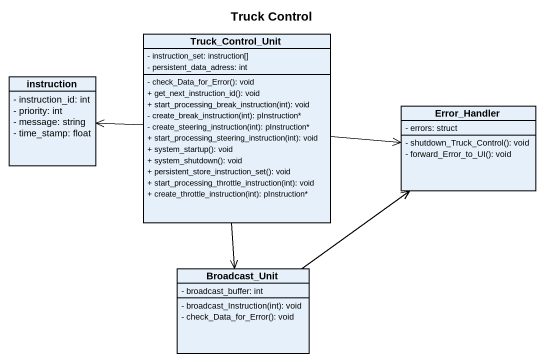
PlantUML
@startuml
title Truck Control
hide circle
hide empty members
skinparam classAttributeIconSize 0
class Truck_Control_Unit {
  - instruction_set: instruction[]
  - persistent_data_adress: int
  - check_Data_for_Error(): void
  + get_next_instruction_id(): void
  + start_processing_break_instruction(int): void
  - create_break_instruction(int): pInstruction*
  - create_steering_instruction(int): pInstruction*
  + start_processing_steering_instruction(int): void
  + system_startup(): void
  + system_shutdown(): void
  + persistent_store_instruction_set(): void
  + start_processing_throttle_instruction(int): void
  + create_throttle_instruction(int): pInstruction*
}
class instruction {
  - instruction_id: int
  - priority: int
  - message: string
  - time_stamp: float
}
class Error_Handler {
  - errors: struct
  - shutdown_Truck_Control(): void
  - forward_Error_to_UI(): void
}
class Broadcast_Unit {
  - broadcast_buffer: int
  - broadcast_Instruction(int): void
  - check_Data_for_Error(): void
}
Truck_Control_Unit -left-> instruction
Truck_Control_Unit -right-> Error_Handler
Truck_Control_Unit --> Broadcast_Unit
Broadcast_Unit -up-> Error_Handler
@enduml
